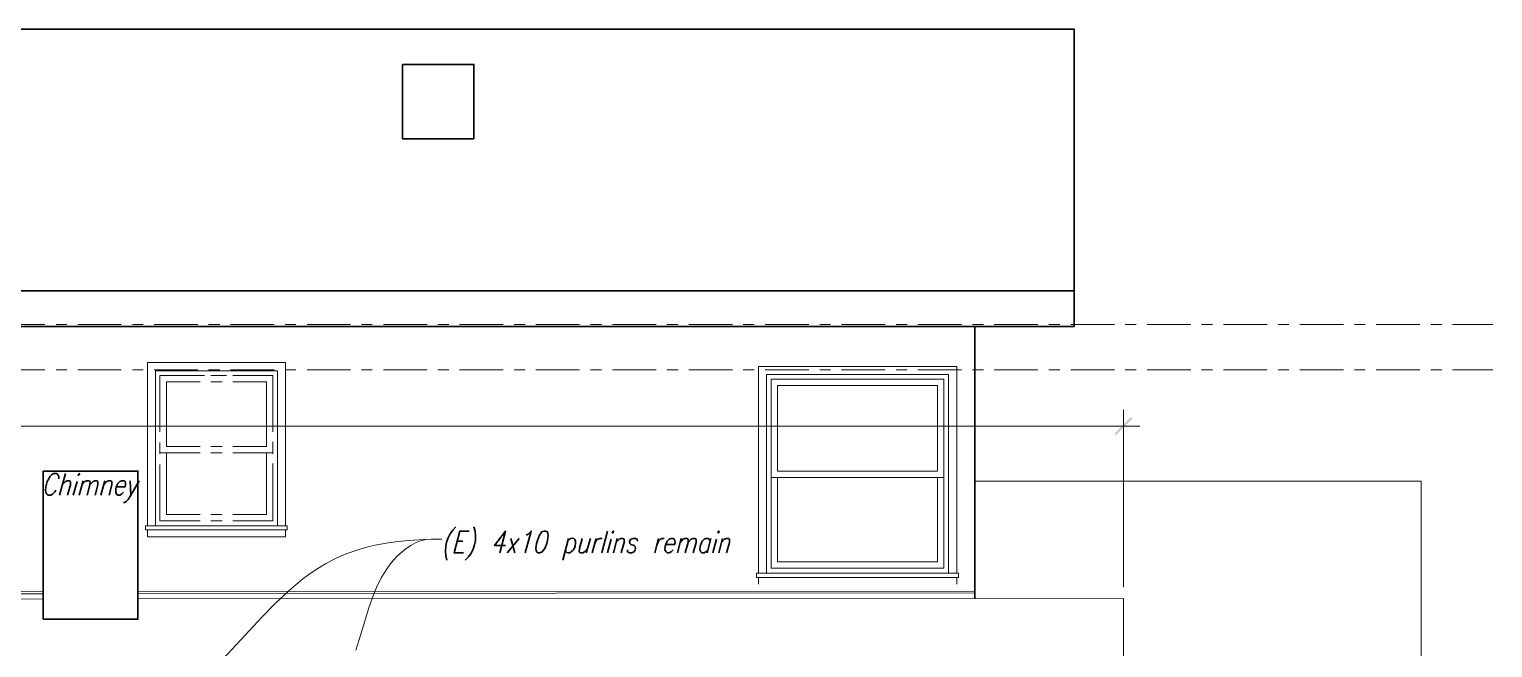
# Model space of a CAD drawing. Header units: inches. Extents: x 1543 to 43489, y -26 to 5775.
# Drawn here: x 1857.2 to 2276.4, y 3156.6 to 3333.7 of the extents above; entities that cross this region are included whole.
import ezdxf

# ---------------------------------------------------------------- set-up
doc = ezdxf.new("R2010")
doc.units = ezdxf.units.IN
doc.header["$LTSCALE"] = 0.5
doc.header["$MEASUREMENT"] = 0
for name, color, linetype in [('PDF_0', 7, 'Continuous'), ('PDF_A-FLOR-LEVL', 7, 'Continuous'), ('PDF_A-Window-exs', 7, 'Continuous'), ('PDF_Demo-section', 7, 'Continuous'), ('PDF_Dim48', 7, 'Continuous'), ('PDF_I-WALL', 7, 'Continuous'), ('PDF_Layer1', 7, 'Continuous'), ('PDF_Layer3', 7, 'Continuous'), ('PDF_Layer30', 7, 'Continuous'), ('PDF_LEADER', 7, 'Continuous'), ('PDF_TEXT3', 7, 'Continuous')]:
    doc.layers.add(name, color=color, linetype=linetype)

msp = doc.modelspace()

# ---------------------------------------------------------------- linework, layer by layer
at = {"layer": 'PDF_0', "transparency": 33554559}
for points in [[(2168.03, 3217.91), (2168.45, 3217.41), (2172.7, 3222.66)], [(2168.45, 3217.41), (2172.7, 3222.66), (2173.2, 3222.16)]]:
    msp.add_solid(points, dxfattribs=at)
at = {"layer": 'PDF_A-FLOR-LEVL', "lineweight": 20}
for points in [[(1849.19, 3249.18), (1861.7, 3249.18)], [(1864.87, 3249.18), (1867.96, 3249.18)], [(1871.13, 3249.18), (1883.55, 3249.18)], [(1886.72, 3249.18), (1889.81, 3249.18)], [(1892.98, 3249.18), (1905.49, 3249.18)], [(1908.57, 3249.18), (1911.74, 3249.18)], [(1914.83, 3249.18), (1927.34, 3249.18)], [(1930.51, 3249.18), (1933.59, 3249.18)], [(1936.76, 3249.18), (1949.19, 3249.18)], [(1952.36, 3249.18), (1955.44, 3249.18)], [(1958.61, 3249.18), (1971.12, 3249.18)], [(1974.21, 3249.18), (1977.38, 3249.18)], [(1980.46, 3249.18), (1992.97, 3249.18)], [(1996.06, 3249.18), (1999.23, 3249.18)], [(2002.31, 3249.18), (2014.82, 3249.18)], [(2017.99, 3249.18), (2021.08, 3249.18)], [(2024.25, 3249.18), (2036.76, 3249.18)], [(2039.84, 3249.18), (2043.01, 3249.18)], [(2046.1, 3249.18), (2058.61, 3249.18)], [(2061.69, 3249.18), (2064.86, 3249.18)], [(2067.95, 3249.18), (2080.46, 3249.18)], [(2083.63, 3249.18), (2086.71, 3249.18)], [(2089.88, 3249.18), (2102.39, 3249.18)], [(2105.48, 3249.18), (2108.65, 3249.18)], [(2111.73, 3249.18), (2124.24, 3249.18)], [(2127.33, 3249.18), (2130.5, 3249.18)], [(2133.59, 3249.18), (2146.1, 3249.18)], [(2149.26, 3249.18), (2152.35, 3249.18)], [(2155.52, 3249.18), (2168.03, 3249.18)], [(2171.12, 3249.18), (2174.2, 3249.18)], [(2177.37, 3249.18), (2189.88, 3249.18)], [(2192.97, 3249.18), (2196.14, 3249.18)], [(2199.22, 3249.18), (2211.73, 3249.18)], [(2214.9, 3249.18), (2217.99, 3249.18)], [(2221.16, 3249.18), (2233.58, 3249.18)], [(2236.75, 3249.18), (2239.84, 3249.18)], [(2243.01, 3249.18), (2255.52, 3249.18)], [(2258.6, 3249.18), (2261.77, 3249.18)], [(2264.86, 3249.18), (2276.37, 3249.18)]]:
    msp.add_lwpolyline(points, dxfattribs=at)
for points in [[(1861.7, 3236.17), (1849.19, 3236.17)], [(1867.96, 3236.17), (1864.87, 3236.17)], [(1883.55, 3236.17), (1871.13, 3236.17)], [(1889.81, 3236.17), (1886.72, 3236.17)], [(1905.49, 3236.17), (1892.98, 3236.17)], [(1911.74, 3236.17), (1908.57, 3236.17)], [(1927.34, 3236.17), (1914.83, 3236.17)], [(1933.59, 3236.17), (1930.51, 3236.17)], [(1949.19, 3236.17), (1936.76, 3236.17)], [(1955.44, 3236.17), (1952.36, 3236.17)], [(1971.12, 3236.17), (1958.61, 3236.17)], [(1977.38, 3236.17), (1974.21, 3236.17)], [(1992.97, 3236.17), (1980.46, 3236.17)], [(1999.23, 3236.17), (1996.06, 3236.17)], [(2014.82, 3236.17), (2002.31, 3236.17)], [(2021.08, 3236.17), (2017.99, 3236.17)], [(2036.76, 3236.17), (2024.25, 3236.17)], [(2043.01, 3236.17), (2039.84, 3236.17)], [(2058.61, 3236.17), (2046.1, 3236.17)], [(2064.86, 3236.17), (2061.69, 3236.17)], [(2080.46, 3236.17), (2067.95, 3236.17)], [(2086.71, 3236.17), (2083.63, 3236.17)], [(2102.39, 3236.17), (2089.88, 3236.17)], [(2108.65, 3236.17), (2105.48, 3236.17)], [(2124.24, 3236.17), (2111.73, 3236.17)], [(2130.5, 3236.17), (2127.33, 3236.17)], [(2146.1, 3236.17), (2133.59, 3236.17)], [(2152.35, 3236.17), (2149.26, 3236.17)], [(2168.03, 3236.17), (2155.52, 3236.17)], [(2174.2, 3236.17), (2171.12, 3236.17)], [(2189.88, 3236.17), (2177.37, 3236.17)], [(2196.14, 3236.17), (2192.97, 3236.17)], [(2211.73, 3236.17), (2199.22, 3236.17)], [(2217.99, 3236.17), (2214.9, 3236.17)], [(2233.58, 3236.17), (2221.16, 3236.17)], [(2239.84, 3236.17), (2236.75, 3236.17)], [(2255.52, 3236.17), (2243.01, 3236.17)], [(2261.77, 3236.17), (2258.6, 3236.17)], [(2276.37, 3236.17), (2264.86, 3236.17)]]:
    msp.add_lwpolyline(points, close=True, dxfattribs=at)
at = {"layer": 'PDF_A-Window-exs', "lineweight": 9}
for points in [[(2069.7, 3233.5), (2069.7, 3179.37), (2119.16, 3179.37), (2119.16, 3233.5)], [(2071.54, 3231.67), (2071.54, 3207.15), (2117.32, 3207.15), (2117.32, 3231.67)]]:
    msp.add_lwpolyline(points, close=True, dxfattribs=at)
for points in [[(2072.29, 3233.5), (2119.16, 3233.5), (2119.16, 3179.88)], [(2119.16, 3205.31), (2069.7, 3205.31)], [(2071.54, 3205.31), (2071.54, 3181.21), (2117.32, 3181.21), (2117.32, 3205.31)]]:
    msp.add_lwpolyline(points, dxfattribs=at)
at = {"layer": 'PDF_Demo-section', "lineweight": 9}
for points in [[(1906.15, 3234.59), (1894.64, 3234.59), (1894.64, 3218.41)], [(1906.15, 3232.75), (1896.48, 3232.75), (1896.48, 3214.24), (1906.15, 3214.24)], [(1897.23, 3234.59), (1907.4, 3234.59)], [(1912.41, 3234.59), (1909.24, 3234.59)], [(1912.41, 3232.75), (1909.24, 3232.75)], [(1910.57, 3234.59), (1913.66, 3234.59)], [(1926.92, 3218.41), (1926.92, 3234.59), (1915.49, 3234.59)], [(1915.49, 3214.24), (1925.17, 3214.24), (1925.17, 3232.75), (1915.49, 3232.75)], [(1916.83, 3234.59), (1926.92, 3234.59), (1926.92, 3218.66)], [(1894.64, 3215.32), (1894.64, 3212.15)], [(1926.92, 3215.57), (1926.92, 3212.4), (1915.49, 3212.4)], [(1926.92, 3212.15), (1926.92, 3215.32)], [(1906.15, 3212.4), (1894.64, 3212.4)], [(1896.48, 3212.4), (1896.48, 3194.72), (1906.15, 3194.72)], [(1909.24, 3214.24), (1912.41, 3214.24)], [(1912.41, 3212.4), (1909.24, 3212.4)], [(1915.49, 3194.72), (1925.17, 3194.72), (1925.17, 3212.4)], [(1894.64, 3209.07), (1894.64, 3192.89), (1906.15, 3192.89)], [(1915.49, 3192.89), (1926.92, 3192.89), (1926.92, 3209.07)], [(1926.92, 3209.32), (1926.92, 3193.39)], [(1909.24, 3194.72), (1912.41, 3194.72)], [(1909.24, 3192.89), (1912.41, 3192.89)]]:
    msp.add_lwpolyline(points, dxfattribs=at)
at = {"layer": 'PDF_Dim48', "lineweight": 20}
for points in [[(2170.62, 3173.87), (2170.62, 3224.74)], [(2175.29, 3219.99), (1650.12, 3219.99)]]:
    msp.add_lwpolyline(points, dxfattribs=at)
at = {"layer": 'PDF_I-WALL', "lineweight": 30}
for points in [[(1964.12, 3302.39), (1984.55, 3302.39), (1984.55, 3323.66), (1964.12, 3323.66)], [(1861.2, 3164.7), (1888.31, 3164.7), (1888.31, 3207.15), (1861.2, 3207.15)]]:
    msp.add_lwpolyline(points, close=True, dxfattribs=at)
at = {"layer": 'PDF_Layer1', "lineweight": 20}
for points in [[(1930.59, 3191.47), (1930.59, 3238.26), (1891.06, 3238.26), (1891.06, 3191.47)], [(2122.83, 3177.96), (2122.83, 3237.17), (2066.03, 3237.17), (2066.03, 3177.96)], [(1891.06, 3190.3), (1891.06, 3188.3), (1930.59, 3188.3), (1930.59, 3190.3)], [(2066.03, 3176.71), (2066.03, 3174.79)], [(2122.83, 3174.79), (2122.83, 3176.71)]]:
    msp.add_lwpolyline(points, dxfattribs=at)
for points in [[(1928.25, 3191.47), (1928.25, 3235.84), (1893.39, 3235.84), (1893.39, 3191.47), (1893.39, 3235.84), (1928.25, 3235.84)], [(2120.49, 3177.96), (2120.49, 3234.84), (2068.37, 3234.84), (2068.37, 3177.96), (2068.37, 3234.84), (2120.49, 3234.84)], [(1931.09, 3191.47), (1931.09, 3190.3), (1890.47, 3190.3), (1890.47, 3191.47)], [(2123.33, 3177.96), (2123.33, 3176.71), (2065.53, 3176.71), (2065.53, 3177.96)]]:
    msp.add_lwpolyline(points, close=True, dxfattribs=at)
at = {"layer": 'PDF_Layer3', "lineweight": 35}
msp.add_lwpolyline([(1649.87, 3248.6), (1649.87, 3333.75), (2156.44, 3333.75), (2156.44, 3248.6), (1861.2, 3248.6)], close=True, dxfattribs=at)
for points in [[(1649.87, 3258.77), (1861.2, 3258.77), (2156.44, 3258.77)], [(2128, 3248.6), (2128, 3189.38), (2128, 3170.7)]]:
    msp.add_lwpolyline(points, dxfattribs=at)
at = {"layer": 'PDF_Layer30', "lineweight": 13}
for points in [[(2227.99, 3145.35), (2255.85, 3145.35), (2255.85, 3204.31), (2128, 3204.31)], [(1656.62, 3147.68), (1656.62, 3170.37), (1861.2, 3170.53)], [(1685.31, 3172.45), (1861.2, 3172.62)], [(1685.31, 3171.95), (1861.2, 3172.04)], [(1888.31, 3172.62), (2128, 3172.79)], [(1888.31, 3172.12), (2128, 3172.29)], [(1888.31, 3170.53), (2170.62, 3170.7), (2170.62, 3147.85)]]:
    msp.add_lwpolyline(points, dxfattribs=at)
at = {"layer": 'PDF_LEADER', "lineweight": 20}
msp.add_lwpolyline([(1950.77, 3155.86), (1952.61, 3161.94), (1954.44, 3168.03), (1955.53, 3170.95), (1956.69, 3173.79), (1958.03, 3176.62), (1959.7, 3179.21), (1960.61, 3180.46), (1961.61, 3181.71), (1962.7, 3182.88), (1963.87, 3183.96), (1965.12, 3184.96), (1966.45, 3185.88), (1967.79, 3186.63), (1969.29, 3187.21), (1970.79, 3187.55), (1972.29, 3187.63), (1975.38, 3187.63), (1970.12, 3187.55), (1964.78, 3187.21), (1962.12, 3186.88), (1959.45, 3186.55), (1956.78, 3186.05), (1954.19, 3185.46), (1951.61, 3184.71), (1949.1, 3183.88), (1946.69, 3182.96), (1944.35, 3181.88), (1942.02, 3180.63), (1939.85, 3179.29), (1937.68, 3177.79), (1935.59, 3176.29), (1933.51, 3174.62), (1931.51, 3172.87), (1927.67, 3169.2), (1923.92, 3165.36), (1920.16, 3161.44), (1912.83, 3153.44)], dxfattribs=at)
at = {"layer": 'PDF_TEXT3', "lineweight": 35}
for points in [[(1865.7, 3204.98), (1865.62, 3205.65), (1865.37, 3206.23), (1865.04, 3206.48), (1864.2, 3206.48), (1863.7, 3206.23), (1863.12, 3205.65), (1862.79, 3204.98), (1862.29, 3204.14), (1861.95, 3202.64), (1861.87, 3201.73), (1861.95, 3201.14), (1862.2, 3200.56), (1862.54, 3200.22), (1863.37, 3200.22), (1863.87, 3200.56), (1864.45, 3201.14), (1864.79, 3201.73)], [(1867.54, 3206.48), (1865.87, 3200.22)], [(1866.62, 3203.23), (1867.54, 3204.14), (1868.04, 3204.39), (1868.62, 3204.39), (1868.96, 3204.14), (1868.96, 3203.23), (1868.12, 3200.22)], [(1870.88, 3204.14), (1869.79, 3200.22)], [(1872.63, 3204.39), (1871.46, 3200.22)], [(1872.29, 3203.23), (1873.13, 3204.14), (1873.63, 3204.39), (1874.29, 3204.39), (1874.63, 3204.14), (1874.55, 3203.23), (1873.79, 3200.22)], [(1874.55, 3203.23), (1875.46, 3204.14), (1875.96, 3204.39), (1876.55, 3204.39), (1876.88, 3204.14), (1876.88, 3203.23), (1876.05, 3200.22)], [(1878.88, 3204.39), (1877.71, 3200.22)], [(1878.55, 3203.23), (1879.38, 3204.14), (1879.88, 3204.39), (1880.55, 3204.39), (1880.88, 3204.14), (1880.8, 3203.23), (1880.05, 3200.22)], [(1882.13, 3202.64), (1884.64, 3202.64), (1884.8, 3203.23), (1884.72, 3203.81), (1884.64, 3204.14), (1884.3, 3204.39), (1883.64, 3204.39), (1883.14, 3204.14), (1882.55, 3203.56), (1882.13, 3202.64), (1881.97, 3202.06), (1881.97, 3201.14), (1882.22, 3200.56), (1882.55, 3200.22), (1883.14, 3200.22), (1883.64, 3200.56), (1884.22, 3201.14)], [(1886.14, 3204.39), (1886.3, 3200.22), (1888.64, 3204.39)], [(1886.3, 3200.22), (1885.55, 3199.06), (1884.97, 3198.47), (1884.47, 3198.14), (1884.22, 3198.14)], [(1981.55, 3183.71), (1978.88, 3183.71), (1980.55, 3189.97), (1983.22, 3189.97)], [(1991.97, 3183.71), (1993.64, 3189.97), (1990.47, 3185.8), (1993.56, 3185.8)], [(1999.56, 3188.8), (2000.06, 3189.13), (2000.98, 3189.97), (1999.23, 3183.71)], [(2022.83, 3189.97), (2021.16, 3183.71)], [(1979.71, 3187.05), (1981.38, 3187.05)], [(1997.48, 3187.88), (1994.06, 3183.71)], [(1995.14, 3187.88), (1996.31, 3183.71)], [(2011.65, 3187.88), (2009.99, 3181.63)], [(2015.57, 3187.88), (2014.82, 3184.96), (2014.74, 3184.05), (2015.07, 3183.71), (2015.74, 3183.71), (2016.24, 3184.05), (2017.08, 3184.96)], [(2017.91, 3187.88), (2016.74, 3183.71)], [(2019.58, 3187.88), (2018.41, 3183.71)], [(2019.08, 3186.13), (2019.49, 3187.05), (2020.08, 3187.63), (2020.58, 3187.88), (2021.25, 3187.88)], [(2023.83, 3187.63), (2022.83, 3183.71)], [(2025.58, 3187.88), (2024.5, 3183.71)], [(2025.25, 3186.71), (2026.17, 3187.63), (2026.67, 3187.88), (2027.25, 3187.88), (2027.58, 3187.63), (2027.58, 3186.71), (2026.75, 3183.71)], [(2031.42, 3187.05), (2031.34, 3187.63), (2030.84, 3187.88), (2030.17, 3187.88), (2029.5, 3187.63), (2029.09, 3187.05), (2029.17, 3186.46), (2029.5, 3186.13), (2030.42, 3185.8), (2030.75, 3185.55), (2030.84, 3184.96), (2030.75, 3184.63), (2030.42, 3184.05), (2029.67, 3183.71), (2029.09, 3183.71), (2028.5, 3184.05), (2028.5, 3184.63)], [(2037.43, 3187.88), (2036.34, 3183.71)], [(2037.01, 3186.13), (2037.43, 3187.05), (2038.01, 3187.63), (2038.51, 3187.88), (2039.09, 3187.88)], [(2039.51, 3186.13), (2042.01, 3186.13), (2042.18, 3186.71), (2042.1, 3187.3), (2041.93, 3187.63), (2041.6, 3187.88), (2041.01, 3187.88), (2040.51, 3187.63), (2039.93, 3187.05), (2039.51, 3186.13), (2039.34, 3185.55), (2039.26, 3184.63), (2039.59, 3184.05), (2039.93, 3183.71), (2040.51, 3183.71), (2041.01, 3184.05), (2041.6, 3184.63)], [(2043.93, 3187.88), (2042.85, 3183.71)], [(2043.6, 3186.71), (2044.43, 3187.63), (2044.93, 3187.88), (2045.6, 3187.88), (2045.93, 3187.63), (2045.93, 3186.71), (2045.1, 3183.71)], [(2045.93, 3186.71), (2046.77, 3187.63), (2047.27, 3187.88), (2047.85, 3187.88), (2048.18, 3187.63), (2048.18, 3186.71), (2047.35, 3183.71)], [(2052.19, 3187.05), (2051.94, 3187.63), (2051.6, 3187.88), (2051.02, 3187.88), (2050.52, 3187.63), (2049.94, 3187.05), (2049.52, 3186.13), (2049.35, 3185.55), (2049.27, 3184.63), (2049.52, 3184.05), (2049.85, 3183.71), (2050.52, 3183.71), (2051.02, 3184.05), (2051.6, 3184.63)], [(2052.44, 3187.88), (2051.35, 3183.71)], [(2054.02, 3187.63), (2053.02, 3183.71)], [(2055.77, 3187.88), (2054.69, 3183.71)], [(2055.44, 3186.71), (2056.36, 3187.63), (2056.86, 3187.88), (2057.44, 3187.88), (2057.77, 3187.63), (2057.77, 3186.71), (2056.94, 3183.71)]]:
    msp.add_lwpolyline(points, dxfattribs=at)
for points in [[(1871.21, 3206.23), (1871.29, 3205.9), (1871.63, 3206.23), (1871.46, 3206.48)], [(2004.65, 3189.97), (2003.98, 3189.72), (2003.31, 3188.8), (2002.73, 3187.3), (2002.48, 3186.46), (2002.31, 3184.96), (2002.48, 3184.05), (2002.98, 3183.71), (2003.4, 3183.71), (2004.15, 3184.05), (2004.82, 3184.96), (2005.4, 3186.46), (2005.65, 3187.3), (2005.82, 3188.8), (2005.65, 3189.72), (2005.07, 3189.97)], [(2024.16, 3189.72), (2024.33, 3189.38), (2024.58, 3189.72), (2024.5, 3189.97)], [(2054.44, 3189.72), (2054.52, 3189.38), (2054.86, 3189.72), (2054.69, 3189.97)]]:
    msp.add_lwpolyline(points, close=True, dxfattribs=at)
for centre, radius, start, end in [((1985.82, 3184.34), 9.43, 133.1147, 196.7126), ((1976.19, 3188.28), 8.86, 311.3678, 19.3905)]:
    msp.add_arc(centre, radius, start, end, dxfattribs=at)
msp.add_ellipse((2012.2, 3185.82), major_axis=(0.89, 2.06), ratio=0.585079, start_param=2.41401, end_param=7.483436, dxfattribs=at)

doc.saveas('drawing.dxf')
